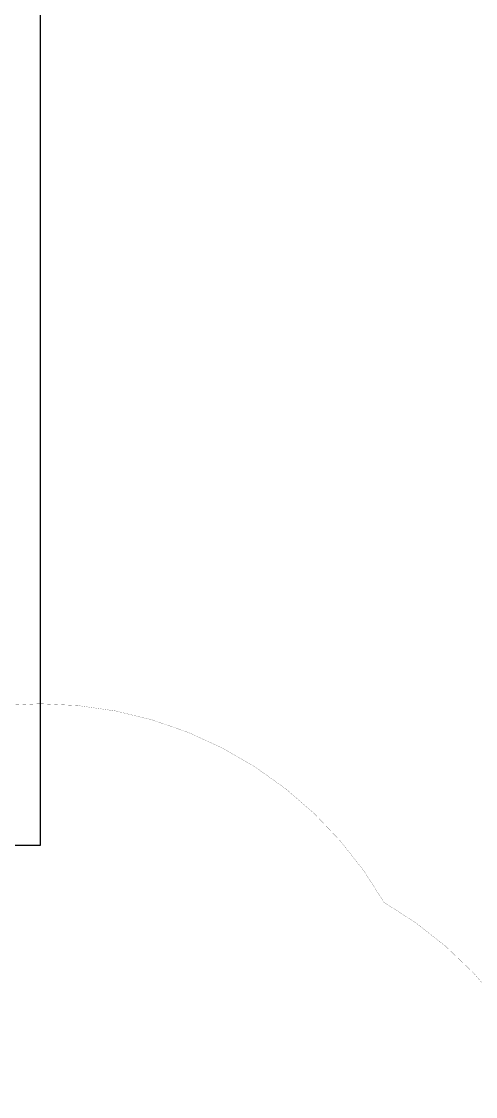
# Model space of a CAD drawing. Extents: x -655480 to 203344, y -294099 to 287156.
# Drawn here: x -122957 to -108743, y -186283 to -152654 of the extents above; entities that cross this region are included whole.
import ezdxf

# ---------------------------------------------------------------- set-up
doc = ezdxf.new("R2010")
doc.units = 0
doc.header["$LTSCALE"] = 1000
doc.layers.get('0').update_dxf_attribs({"linetype": 'CONTINUOUS'})
doc.layers.add('-TK', color=7, linetype='CONTINUOUS')
doc.layers.add('审图修改', color=2, linetype='CONTINUOUS', plot=False)

# ---------------------------------------------------------------- blocks, each defined once
blk = doc.blocks.new('A1')
blk.add_lwpolyline([(0, 59400), (0, 0), (84100, 0), (84100, 59400)], close=True)

msp = doc.modelspace()

# ---------------------------------------------------------------- linework, layer by layer
at = {"layer": '审图修改', "color": 2, "const_width": 5}
msp.add_lwpolyline([(-219272.71, -180212.62, -0.57735027), (-197739.13, -180212.62, -0.57735027), (-176205.55, -180212.62, -0.57735027), (-154671.98, -180212.62, -0.57735027), (-133138.4, -180212.62, -0.57735027), (-111604.82, -180212.62, -0.57735027), (-111604.82, -201746.19, -0.57735027), (-111604.82, -223279.77, -0.57735027), (-111604.82, -244813.35, -0.57735027), (-111604.82, -266346.92, -0.57735027), (-111604.82, -287880.5, -0.57735027), (-133138.4, -287880.5, -0.57735027), (-154671.98, -287880.5, -0.57735027), (-176205.55, -287880.5, -0.57735027), (-197739.13, -287880.5, -0.57735027), (-219272.71, -287880.5, -0.57735027), (-219272.71, -266346.92, -0.57735027), (-219272.71, -244813.35, -0.57735027), (-219272.71, -223279.77, -0.57735027), (-219272.71, -201746.19, -0.57735027), (-219272.71, -180212.62, -0.57735027), (-219272.71, -180212.62, -0.57735027)], format="xyb", dxfattribs=at)

# ---------------------------------------------------------------- block references
at = {"layer": '-TK'}
msp.add_blockref('A1', (-206460.15, -178424.26), dxfattribs=at)

doc.saveas('drawing.dxf')
